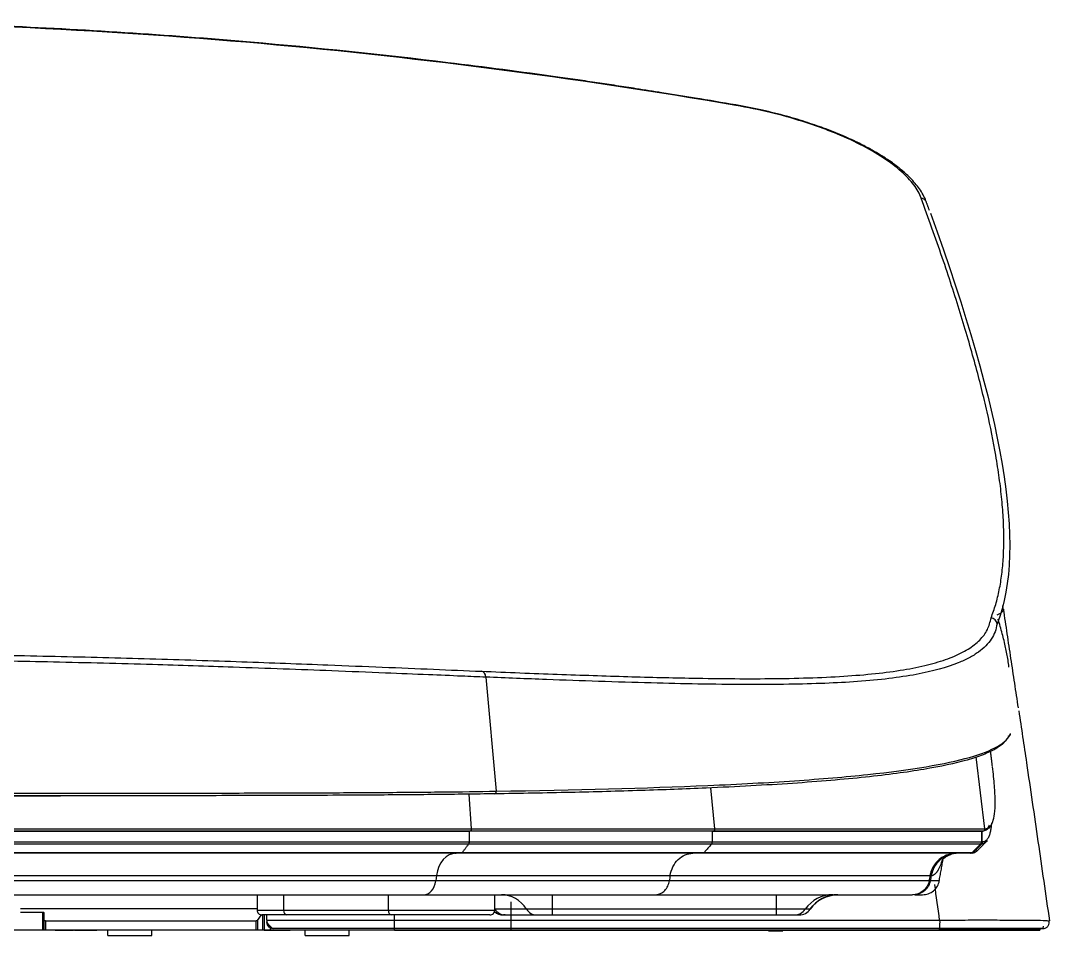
# Model space of a CAD drawing. Header units: millimetres. Extents: x 28 to 2425, y 8 to 1657.
# Drawn here: x 1298.8 to 1451.2, y 545.9 to 681.5 of the extents above; entities that cross this region are included whole.
import ezdxf

# ---------------------------------------------------------------- set-up
doc = ezdxf.new("R2010")
doc.units = ezdxf.units.MM
doc.layers.add('1LINE', color=7, linetype='CONTINUOUS')

msp = doc.modelspace()

# ---------------------------------------------------------------- linework, layer by layer
at = {"layer": '1LINE', "linetype": 'Continuous'}
for p, q in [((1367.75, 584.21), (1369.27, 567.31)), ((1441.66, 561.74), (1440.39, 572.4)), ((1401.68, 561.74), (1401.05, 567.8)), ((1296.32, 566.63), (1304.71, 566.63)), ((1365.61, 561.74), (1365.27, 566.87)), ((1365.26, 561.41), (1365.26, 559.81)), ((1441.22, 561.41), (1441.22, 559.81)), ((1259.04, 554.8), (1360.41, 554.8)), ((1360.31, 554.04), (1259.04, 554.04)), ((1360.41, 554.8), (1360.31, 554.04)), ((1394.93, 554.04), (1360.31, 554.04)), ((1360.41, 554.8), (1395.05, 554.8)), ((1433.41, 554.04), (1394.93, 554.04)), ((1395.05, 554.8), (1433.54, 554.8)), ((1259.04, 551.97), (1358.51, 551.97)), ((1337.76, 551.97), (1337.76, 549.67)), ((1353.28, 551.97), (1353.28, 549.67)), ((1358.51, 551.97), (1392.82, 551.97)), ((1377.62, 549.83), (1377.62, 551.97)), ((1392.82, 551.97), (1430.95, 551.97)), ((1410.81, 549.83), (1410.81, 551.97)), ((1371.51, 546.74), (1371.51, 550.93)), ((1298.79, 549.94), (1333.84, 549.94)), ((1298.79, 549.37), (1302.1, 549.37)), ((1302.1, 546.74), (1302.1, 549.37)), ((1302.3, 548.14), (1302.3, 549.32)), ((1333.89, 548.13), (1334.48, 548.99)), ((1334.71, 546.74), (1334.71, 548.97)), ((1334.91, 548.97), (1334.91, 546.74)), ((1337.76, 549.67), (1353.28, 549.67)), ((1353.71, 548.97), (1338.18, 548.97)), ((1354.19, 546.74), (1354.19, 548.94)), ((1373.75, 549.83), (1369.09, 549.83)), ((1370.58, 548.97), (1370.33, 548.97)), ((1370.58, 548.97), (1375.24, 548.97)), ((1377.62, 549.83), (1373.75, 549.83)), ((1375.24, 548.97), (1377.62, 548.97)), ((1410.81, 549.83), (1377.62, 549.83)), ((1377.62, 548.97), (1377.62, 549.83)), ((1377.62, 548.97), (1410.81, 548.97)), ((1415.07, 549.83), (1410.81, 549.83)), ((1410.81, 548.97), (1410.81, 549.83)), ((1410.81, 548.97), (1413.43, 548.97)), ((1413.43, 548.97), (1414.17, 548.97)), ((1414.17, 548.97), (1414.17, 548.97)), ((1415.8, 549.83), (1415.07, 549.83)), ((1415.8, 549.83), (1415.81, 549.83)), ((1302.3, 546.74), (1302.3, 548.14)), ((1302.5, 548.09), (1333.69, 548.09)), ((1302.5, 548.09), (1302.5, 546.74)), ((1333.69, 546.74), (1333.69, 548.09)), ((1333.89, 548.13), (1333.89, 546.74)), ((1335.33, 547.67), (1335.33, 547.67)), ((1303.94, 546.74), (1277.04, 546.74)), ((1302.1, 546.74), (1298.5, 546.74)), ((1302.3, 546.74), (1302.1, 546.74)), ((1302.5, 546.74), (1302.3, 546.74)), ((1302.3, 546.74), (1302.3, 546.74)), ((1333.69, 546.74), (1302.5, 546.74)), ((1303.94, 546.74), (1306.64, 546.74)), ((1306.77, 546.74), (1306.64, 546.74)), ((1306.77, 546.74), (1310.07, 546.74)), ((1368.15, 546.74), (1310.07, 546.74)), ((1311.72, 545.94), (1311.72, 546.74)), ((1311.72, 545.94), (1318.22, 545.94)), ((1318.22, 545.94), (1318.22, 546.74)), ((1333.89, 546.74), (1333.69, 546.74)), ((1334.71, 546.74), (1333.89, 546.74)), ((1334.91, 546.74), (1334.71, 546.74)), ((1334.91, 546.74), (1338.55, 546.74)), ((1335.88, 546.74), (1338.75, 546.74)), ((1336.29, 546.94), (1336.29, 546.94)), ((1338.75, 546.74), (1338.55, 546.74)), ((1340.97, 545.94), (1340.97, 546.74)), ((1340.97, 545.94), (1347.47, 545.94)), ((1347.47, 545.94), (1347.47, 546.74)), ((1354.19, 546.74), (1359.69, 546.74)), ((1354.19, 546.74), (1354.19, 546.74)), ((1359.69, 546.74), (1354.19, 546.74)), ((1358.19, 546.74), (1394.19, 546.74)), ((1358.19, 546.74), (1394.19, 546.74)), ((1394.19, 546.74), (1358.19, 546.74)), ((1394.19, 546.74), (1358.19, 546.74)), ((1358.19, 546.74), (1358.19, 546.74)), ((1358.19, 546.74), (1358.19, 546.74)), ((1359.69, 546.74), (1359.69, 546.74)), ((1363.69, 546.74), (1363.69, 546.74)), ((1363.69, 546.74), (1388.69, 546.74)), ((1388.69, 546.74), (1363.69, 546.74)), ((1388.69, 546.74), (1363.69, 546.74)), ((1363.69, 546.74), (1388.69, 546.74)), ((1363.69, 546.74), (1363.69, 546.74)), ((1363.69, 546.74), (1388.69, 546.74)), ((1388.69, 546.74), (1363.69, 546.74)), ((1363.69, 546.74), (1363.69, 546.74)), ((1368.15, 546.74), (1374.45, 546.74)), ((1368.69, 546.74), (1383.69, 546.74)), ((1368.69, 546.74), (1368.69, 546.74)), ((1368.69, 546.74), (1383.69, 546.74)), ((1368.69, 546.74), (1368.69, 546.74)), ((1383.69, 546.74), (1368.69, 546.74)), ((1383.69, 546.74), (1368.69, 546.74)), ((1374.49, 546.74), (1371.51, 546.74)), ((1371.51, 546.74), (1371.99, 546.74)), ((1371.99, 546.74), (1375.02, 546.74)), ((1374.49, 546.74), (1374.45, 546.74)), ((1375.18, 546.74), (1375.02, 546.74)), ((1390.67, 546.74), (1381.92, 546.74)), ((1381.92, 546.74), (1381.92, 546.74)), ((1381.92, 546.74), (1390.67, 546.74)), ((1383.69, 546.74), (1383.69, 546.74)), ((1383.69, 546.74), (1383.69, 546.74)), ((1388.69, 546.74), (1388.69, 546.74)), ((1388.69, 546.74), (1388.69, 546.74)), ((1388.69, 546.74), (1388.69, 546.74)), ((1390.67, 546.74), (1390.67, 546.74)), ((1392.69, 546.74), (1398.19, 546.74)), ((1398.19, 546.74), (1392.69, 546.74)), ((1392.69, 546.74), (1392.69, 546.74)), ((1394.19, 546.74), (1394.19, 546.74)), ((1394.19, 546.74), (1394.19, 546.74)), ((1394.3, 546.74), (1394.3, 546.74)), ((1394.3, 546.74), (1399.8, 546.74)), ((1394.3, 546.74), (1399.8, 546.74)), ((1394.8, 546.74), (1396.94, 546.74)), ((1399.8, 546.74), (1394.8, 546.74)), ((1394.8, 546.74), (1394.8, 546.74)), ((1394.8, 546.74), (1394.8, 546.74)), ((1396.93, 546.74), (1394.8, 546.74)), ((1399.8, 546.74), (1394.8, 546.74)), ((1401.3, 546.74), (1396.3, 546.74)), ((1396.94, 546.74), (1396.93, 546.74)), ((1398.19, 546.74), (1398.19, 546.74)), ((1399.8, 546.74), (1399.8, 546.74)), ((1399.8, 546.74), (1399.8, 546.74)), ((1401.74, 546.74), (1401.74, 546.74)), ((1405.33, 546.74), (1405.43, 546.74)), ((1408.34, 546.74), (1408.34, 546.74)), ((1409.61, 546.74), (1409.61, 546.64)), ((1409.68, 546.74), (1409.61, 546.74)), ((1409.61, 546.64), (1409.68, 546.64)), ((1409.88, 546.64), (1409.62, 546.64)), ((1409.68, 546.74), (1409.68, 546.64)), ((1410.18, 546.74), (1409.68, 546.74)), ((1409.88, 546.74), (1409.68, 546.74)), ((1409.68, 546.64), (1409.88, 546.64)), ((1409.68, 546.64), (1410.38, 546.64)), ((1409.68, 546.64), (1410.18, 546.64)), ((1409.88, 546.74), (1409.88, 546.74)), ((1409.88, 546.64), (1409.88, 546.64)), ((1410.32, 546.74), (1410.18, 546.74)), ((1410.18, 546.74), (1410.18, 546.64)), ((1410.38, 546.64), (1410.18, 546.64)), ((1410.18, 546.64), (1410.32, 546.64)), ((1411.18, 546.64), (1410.18, 546.64)), ((1411.05, 546.74), (1410.32, 546.74)), ((1410.32, 546.74), (1410.32, 546.64)), ((1410.32, 546.64), (1411.05, 546.64)), ((1410.38, 546.64), (1410.38, 546.64)), ((1410.98, 546.64), (1410.98, 546.64)), ((1410.98, 546.64), (1411.68, 546.64)), ((1411.18, 546.64), (1410.98, 546.64)), ((1411.18, 546.74), (1411.05, 546.74)), ((1411.05, 546.74), (1411.05, 546.64)), ((1411.05, 546.64), (1411.18, 546.64)), ((1411.18, 546.74), (1411.18, 546.64)), ((1411.68, 546.74), (1411.18, 546.74)), ((1411.18, 546.64), (1411.68, 546.64)), ((1411.48, 546.74), (1411.48, 546.74)), ((1411.68, 546.74), (1411.48, 546.74)), ((1411.48, 546.64), (1411.68, 546.64)), ((1411.48, 546.64), (1411.48, 546.64)), ((1411.74, 546.64), (1411.48, 546.64)), ((1411.76, 546.74), (1411.68, 546.74)), ((1411.68, 546.74), (1411.68, 546.64)), ((1411.68, 546.64), (1411.76, 546.64)), ((1411.76, 546.64), (1411.76, 546.74)), ((1426.34, 546.74), (1415.34, 546.74)), ((1415.34, 546.74), (1415.34, 546.74)), ((1426.34, 546.74), (1426.34, 546.74)), ((1426.42, 546.74), (1426.34, 546.74)), ((1434.3, 546.74), (1428.8, 546.74)), ((1428.8, 546.74), (1434.3, 546.74)), ((1434.3, 546.74), (1428.8, 546.74)), ((1428.8, 546.74), (1428.8, 546.74)), ((1428.8, 546.74), (1428.8, 546.74)), ((1428.8, 546.74), (1434.3, 546.74)), ((1431.69, 546.74), (1429.8, 546.74)), ((1434.8, 546.74), (1431.64, 546.74)), ((1431.69, 546.74), (1434.8, 546.74)), ((1434.3, 546.74), (1434.3, 546.74)), ((1434.3, 546.74), (1434.3, 546.74)), ((1434.8, 546.74), (1434.8, 546.74)), ((1438.06, 546.74), (1440.67, 546.74)), ((1441.5, 546.74), (1438.85, 546.74)), ((1438.98, 546.74), (1442.31, 546.74)), ((1440.6, 546.74), (1445.97, 546.74)), ((1443.82, 546.74), (1440.6, 546.74)), ((1440.91, 546.74), (1441.5, 546.74)), ((1440.91, 546.74), (1440.91, 546.74)), ((1440.91, 546.74), (1440.91, 546.74)), ((1440.91, 546.74), (1440.91, 546.74)), ((1442.89, 546.74), (1443.82, 546.74)), ((1443.82, 546.74), (1443.82, 546.74)), ((1445.97, 546.74), (1449.17, 546.74)), ((1449.81, 546.74), (1446.62, 546.74)), ((1446.62, 546.74), (1447.67, 546.74)), ((1447.76, 546.94), (1449.29, 546.94)), ((1447.8, 546.94), (1448.38, 546.94)), ((1449.17, 546.74), (1449.81, 546.74)), ((1449.29, 546.94), (1450.26, 546.94)), ((1449.81, 546.94), (1449.81, 546.74))]:
    msp.add_line(p, q, dxfattribs=at)
at = {"layer": '1LINE', "linetype": 'Continuous', "extrusion": (0, 0, -1)}
msp.add_arc((-1419.92, 546.97), 5, 34.8499, 90, dxfattribs=at)
at = {"layer": '1LINE', "linetype": 'Continuous'}
for centre, start, end in [((1370.33, 550.97), 228.9304, 270), ((1414.17, 550.97), 270, 325.1501)]:
    msp.add_arc(centre, 2, start, end, dxfattribs=at)
for centre, major_axis, ratio, start_param, end_param in [((1404.59, 668.03), (0.169, 0.986), 0.021105, 5.902239, 6.387693), ((1432.09, 654.28), (0.939, 0.345), 0.920513, 0.192632, 1.082688), ((1432.09, 654.28), (0.939, 0.345), 0.920513, 6.035198, 6.475818), ((1367.02, 584.09), (0.041, 0.999), 0.731495, 4.864499, 6.276292), ((1369.02, 567.27), (0.005, -0.35), 0.73492, 6.262644, 7.965066), ((1365.39, 561.71), (0, -0.3), 0.732094, 0, 1.673634), ((1441.39, 561.71), (0, -0.3), 0.998044, 0, 1.687141), ((1440.72, 559.81), (0, 0.5), 0.998042, 3.926991, 4.712389), ((1363.29, 554.11), (0, 4), 0.731185, 6.27368, 7.679449), ((1439.52, 558.61), (0, 0.5), 0.998042, 3.141593, 3.183599), ((1439.52, 558.61), (0, 0.5), 0.998042, 3.393424, 3.926991), ((1358.51, 554.47), (0, -2.5), 0.731185, 0, 1.396263), ((1370.04, 546.97), (0, -5), 0.905465, 2.179042, 3.141593), ((1419.16, 546.97), (0, 5), 0.997295, 0, 0.962551), ((1419.89, 546.97), (0, 5), 0.997295, 0, 0.962551), ((1338.18, 549.67), (0, -0.7), 0.601816, 4.712389, 6.283185), ((1353.71, 549.67), (0, -0.7), 0.601816, 4.712389, 6.283185), ((1370.58, 550.97), (0, 2), 0.905465, 2.179042, 3.141593), ((1375.24, 550.97), (0, 2), 0.905465, 2.179042, 3.141593), ((1413.43, 550.97), (0, -2), 0.997295, 0, 0.962551), ((1414.17, 550.97), (0, -2), 0.997295, 0, 0.962551)]:
    msp.add_ellipse(centre, major_axis=major_axis, ratio=ratio, start_param=start_param, end_param=end_param, dxfattribs=at)
at = {"layer": '1LINE', "linetype": 'Continuous', "extrusion": (-4.97838e-21, -2.1684e-15, -1)}
for centre, start_param, end_param in [((1302.1, 549.32), 1.570796, 3.141593), ((1302.5, 548.14), 4.712389, 6.283185), ((1333.69, 548.14), 3.299009, 4.712389)]:
    msp.add_ellipse(centre, major_axis=(-0.2, 0), ratio=0.231359, start_param=start_param, end_param=end_param, dxfattribs=at)
at = {"layer": '1LINE', "linetype": 'Continuous'}
for points, degree, knots in [([(1404.76, 669.02), (1402.76, 669.36), (1399.12, 669.97), (1394.19, 670.77), (1390.31, 671.38), (1387.11, 671.87), (1384.23, 672.3), (1381.33, 672.73), (1373.95, 673.78), (1357.83, 675.89), (1336.44, 678.12), (1314.25, 679.79), (1299.07, 680.61), (1287.59, 681.04), (1281.49, 681.22), (1276.99, 681.32), (1273.55, 681.39), (1269.22, 681.46), (1264.28, 681.51), (1260.79, 681.52), (1259.04, 681.52)], 3, [0, 0, 0, 0, 0.041615, 0.07567, 0.102171, 0.12226, 0.141884, 0.161897, 0.182261, 0.294572, 0.495135, 0.622773, 0.750399, 0.806525, 0.858024, 0.87537, 0.898818, 0.928403, 0.964131, 1, 1, 1, 1]), ([(1404.76, 668.95), (1380.69, 673.07), (1356.48, 676.21), (1307.86, 680.38), (1283.43, 681.4), (1259.04, 681.44)], 3, [0, 0, 0, 0, 0.5, 0.5, 1, 1, 1, 1]), ([(1432.95, 654.79), (1432.73, 655.39), (1432.12, 656.51), (1430.75, 658.12), (1429.23, 659.5), (1427.71, 660.64), (1426.31, 661.55), (1424.89, 662.38), (1423.19, 663.28), (1420.92, 664.35), (1418.28, 665.42), (1415.34, 666.45), (1412.2, 667.39), (1408.63, 668.28), (1406.1, 668.79), (1404.76, 669.02)], 3, [0, 0, 0, 0, 0.109118, 0.204084, 0.285989, 0.353661, 0.407526, 0.452595, 0.509489, 0.580075, 0.664089, 0.73652, 0.816915, 0.904314, 1, 1, 1, 1]), ([(1432.25, 655.21), (1432.11, 655.53), (1431.84, 656.18), (1431.18, 657.17), (1430.34, 658.17), (1428.95, 659.51), (1426.74, 661.19), (1423.34, 663.15), (1419.99, 664.66), (1417.04, 665.78), (1413.96, 666.81), (1409.88, 667.97), (1406.47, 668.62), (1404.76, 668.95)], 3, [0, 0, 0, 0, 0.063492, 0.126086, 0.188193, 0.25023, 0.375821, 0.499976, 0.624953, 0.687427, 0.750175, 0.874436, 1, 1, 1, 1]), ([(1442.6, 592.99), (1442.84, 593.64), (1443.32, 594.95), (1443.84, 597.12), (1444.22, 599.46), (1444.44, 601.96), (1444.52, 604.64), (1444.44, 607.49), (1444.22, 610.51), (1443.84, 613.7), (1443.19, 617.94), (1442.08, 623.45), (1440.32, 630.48), (1438.1, 638.12), (1435.45, 646.31), (1433.32, 652.24), (1432.25, 655.21)], 3, [0, 0, 0, 0, 0.055844, 0.111568, 0.167193, 0.222747, 0.278249, 0.33372, 0.389174, 0.444607, 0.500011, 0.59885, 0.698433, 0.798619, 0.899142, 1, 1, 1, 1]), ([(1444.43, 594.09), (1444.4, 594.01), (1444.29, 593.88), (1444.03, 593.68), (1443.73, 593.53), (1443.54, 593.45), (1443.46, 593.42)], 3, [0, 0, 0, 0, 0.321133, 0.619617, 0.864285, 1, 1, 1, 1]), ([(1444.45, 594.27), (1444.46, 594.22), (1444.45, 594.15), (1444.43, 594.09), (1444.43, 594.09)], 3, [0, 0, 0, 0, 0.90151, 1, 1, 1, 1]), ([(1443.49, 592.12), (1443.41, 591.72), (1443.24, 590.93), (1442.67, 589.84), (1441.85, 588.83), (1440.76, 587.91), (1439.4, 587.07), (1436.74, 585.83), (1431.81, 584.49), (1423.36, 583.47), (1412.57, 583.07), (1401.93, 583.12), (1392.16, 583.34), (1384.66, 583.57), (1376.52, 583.86), (1370.77, 584.09), (1367.75, 584.21)], 3, [0, 0, 0, 0, 0.041478, 0.083088, 0.124834, 0.166718, 0.208744, 0.250914, 0.373583, 0.499952, 0.618632, 0.750193, 0.810679, 0.874671, 0.934264, 1, 1, 1, 1]), ([(1399.06, 584.06), (1403.42, 583.98), (1411.75, 583.94), (1420.55, 584.27), (1426.64, 584.84), (1430.64, 585.44), (1434.08, 586.21), (1436.96, 587.17), (1439.28, 588.32), (1441, 589.68), (1442.17, 591.21), (1442.46, 592.39), (1442.6, 592.99)], 3, [0, 0, 0, 0, 0.160176, 0.327906, 0.411632, 0.495705, 0.579119, 0.662747, 0.7474, 0.831772, 0.915942, 1, 1, 1, 1]), ([(1443.49, 592.13), (1443.46, 592.23), (1443.41, 592.44), (1443.21, 592.71), (1442.93, 592.92), (1442.71, 592.96), (1442.6, 592.99)], 3, [0, 0, 0, 0, 0.237505, 0.499788, 0.74983, 1, 1, 1, 1]), ([(1445.25, 585.71), (1445.21, 586.05), (1445.09, 586.98), (1444.77, 588.61), (1444.29, 590.63), (1443.86, 592.09), (1443.64, 592.82)], 3, [0, 0, 0, 0, 0.16263, 0.441284, 0.720402, 1, 1, 1, 1]), ([(1259.04, 587.82), (1261.07, 587.82), (1265.14, 587.82), (1271.23, 587.78), (1277.28, 587.74), (1283.3, 587.67), (1292.24, 587.55), (1303.95, 587.32), (1318.12, 586.95), (1331.67, 586.51), (1343.08, 586.08), (1352.45, 585.7), (1360.07, 585.38), (1364.73, 585.18), (1367.06, 585.09)], 3, [0, 0, 0, 0, 0.050442, 0.10073, 0.150943, 0.201157, 0.251448, 0.37621, 0.500338, 0.625769, 0.750527, 0.834013, 0.917055, 1, 1, 1, 1]), ([(1367.75, 584.21), (1366.56, 584.26), (1363.81, 584.37), (1358.88, 584.58), (1352.51, 584.84), (1343.05, 585.22), (1331.56, 585.65), (1317.71, 586.1), (1304.06, 586.45), (1290.94, 586.7), (1279.39, 586.84), (1269.22, 586.93), (1262.42, 586.94), (1259.04, 586.95)], 3, [0, 0, 0, 0, 0.042513, 0.098272, 0.16727, 0.249494, 0.390634, 0.499683, 0.628437, 0.748576, 0.83288, 0.916687, 1, 1, 1, 1]), ([(1367.06, 585.09), (1368.99, 585.01), (1372.83, 584.85), (1378.35, 584.64), (1383.68, 584.46), (1388.79, 584.29), (1393.7, 584.16), (1397.07, 584.09), (1398.83, 584.06), (1399.06, 584.06)], 3, [0, 0, 0, 0, 0.16324, 0.32601, 0.488468, 0.650768, 0.813044, 0.975431, 1, 1, 1, 1]), ([(1446.71, 579.23), (1446.71, 579.22), (1447.09, 576.66), (1448.04, 570.24), (1449.55, 559.88), (1450.68, 552.01), (1451.25, 548.08)], 3, [0, 0, 0, 0, 0.000849, 0.250343, 0.624864, 1, 1, 1, 1]), ([(1369.27, 567.31), (1381.03, 567.49), (1391.48, 567.76), (1405.24, 568.36), (1409.51, 568.59), (1417.41, 569.13), (1421.05, 569.44), (1430.84, 570.48), (1435.85, 571.32), (1441.15, 572.83), (1442.55, 573.37), (1444.59, 574.54), (1445.23, 575.17), (1445.48, 575.84)], 3, [0, 0, 0, 0, 0.25, 0.25, 0.375, 0.375, 0.5, 0.5, 0.75, 0.75, 0.875, 0.875, 1, 1, 1, 1]), ([(1445.14, 575.45), (1445.24, 575.48), (1445.44, 575.53), (1445.47, 575.74), (1445.48, 575.84)], 3, [0, 0, 0, 0, 0.500141, 1, 1, 1, 1]), ([(1444.53, 574.53), (1444.41, 574.4), (1444.04, 574.08), (1443.13, 573.46), (1441.51, 572.71), (1438.35, 571.66), (1432.99, 570.5), (1424.32, 569.35), (1415.32, 568.59), (1407.09, 568.09), (1399.7, 567.72), (1390.86, 567.4), (1380.44, 567.11), (1372.83, 566.98), (1369.02, 566.92)], 3, [0, 0, 0, 0, 0.02583, 0.070456, 0.136794, 0.203127, 0.335724, 0.46832, 0.601862, 0.668098, 0.734352, 0.822919, 0.911364, 1, 1, 1, 1]), ([(1442.45, 562.07), (1442.48, 562.1), (1442.63, 562.29), (1442.9, 562.79), (1443.15, 563.93), (1443.24, 565.71), (1443.12, 568.05), (1442.93, 569.93), (1442.81, 570.94), (1442.81, 570.95)], 3, [0, 0, 0, 0, 0.035672, 0.177491, 0.369866, 0.588552, 0.793786, 0.999399, 1, 1, 1, 1]), ([(1259.04, 567.03), (1261.1, 567.03), (1265.23, 567.03), (1271.41, 567.03), (1277.57, 567.03), (1283.7, 567.03), (1289.78, 567.03), (1295.81, 567.03), (1301.79, 567.03), (1307.68, 567.03), (1313.5, 567.03), (1321.43, 567.03), (1331.15, 567.04), (1342.17, 567.07), (1352.19, 567.12), (1361.25, 567.2), (1366.63, 567.27), (1369.27, 567.31)], 3, [0, 0, 0, 0, 0.050006, 0.100011, 0.150017, 0.200023, 0.250029, 0.300034, 0.35004, 0.400046, 0.450052, 0.500058, 0.608033, 0.712016, 0.812006, 0.908001, 1, 1, 1, 1]), ([(1304.74, 566.63), (1301.12, 566.63), (1293.7, 566.63), (1282.32, 566.64), (1270.72, 566.64), (1262.93, 566.64), (1259.04, 566.64)], 3, [0, 0, 0, 0, 0.24562, 0.497301, 0.74839, 1, 1, 1, 1]), ([(1369.02, 566.92), (1367.6, 566.9), (1364.77, 566.86), (1360.29, 566.81), (1355.66, 566.77), (1350.85, 566.73), (1343.41, 566.69), (1332.98, 566.65), (1319.28, 566.64), (1309.69, 566.63), (1304.82, 566.63), (1304.74, 566.63)], 3, [0, 0, 0, 0, 0.08036, 0.160522, 0.240625, 0.320806, 0.401205, 0.601197, 0.801255, 0.996515, 1, 1, 1, 1]), ([(1441.33, 559.81), (1441.48, 559.85), (1441.78, 559.92), (1442.12, 560.26), (1442.36, 560.71), (1442.52, 561.26), (1442.63, 561.85), (1442.68, 562.32), (1442.7, 562.58), (1442.71, 562.63)], 3, [0, 0, 0, 0, 0.203165, 0.389921, 0.560304, 0.714336, 0.852033, 0.973403, 1, 1, 1, 1]), ([(1259.04, 561.74), (1260.92, 561.74), (1264.74, 561.74), (1270.54, 561.74), (1276.46, 561.74), (1282.51, 561.74), (1290.94, 561.74), (1302.65, 561.74), (1317.89, 561.74), (1331.67, 561.73), (1342.91, 561.74), (1351.26, 561.74), (1358.82, 561.74), (1363.38, 561.74), (1365.61, 561.74)], 3, [0, 0, 0, 0, 0.047276, 0.095728, 0.145426, 0.196448, 0.248885, 0.360343, 0.499154, 0.655938, 0.748411, 0.835748, 0.919517, 1, 1, 1, 1]), ([(1365.39, 561.41), (1358.54, 561.41), (1351.07, 561.41), (1338.96, 561.41), (1334.77, 561.41), (1326.08, 561.41), (1321.58, 561.41), (1307.91, 561.41), (1298.48, 561.41), (1283.86, 561.41), (1278.87, 561.41), (1268.94, 561.41), (1263.98, 561.41), (1259.04, 561.41)], 3, [0, 0, 0, 0, 0.25, 0.25, 0.375, 0.375, 0.5, 0.5, 0.75, 0.75, 0.875, 0.875, 1, 1, 1, 1]), ([(1316.8, 561.41), (1326.02, 561.41), (1334.65, 561.41), (1350.82, 561.41), (1358.41, 561.41), (1365.26, 561.41)], 3, [0, 0, 0, 0, 0.5, 0.5, 1, 1, 1, 1]), ([(1401.42, 561.41), (1393.56, 561.41), (1384.51, 561.41), (1375.49, 561.41), (1365.39, 561.41)], 2, [0, 0, 0, 0.5, 0.5, 1, 1, 1]), ([(1401.42, 561.41), (1401.43, 561.41), (1401.43, 561.41), (1401.46, 561.41), (1401.48, 561.41), (1401.53, 561.43), (1401.56, 561.45), (1401.6, 561.49), (1401.62, 561.51), (1401.65, 561.57), (1401.66, 561.6), (1401.68, 561.67), (1401.68, 561.7), (1401.68, 561.74)], 3, [0, 0, 0, 0, 0.036177, 0.036177, 0.194263, 0.194263, 0.395725, 0.395725, 0.597157, 0.597157, 0.798578, 0.798578, 1, 1, 1, 1]), ([(1441.36, 561.41), (1440.81, 561.41), (1439.58, 561.41), (1435.7, 561.41), (1433.06, 561.41), (1426.33, 561.41), (1422.27, 561.41), (1412.83, 561.41), (1407.43, 561.41), (1401.42, 561.41)], 3, [0, 0, 0, 0, 0.25, 0.25, 0.5, 0.5, 0.75, 0.75, 1, 1, 1, 1]), ([(1401.68, 561.74), (1407.69, 561.74), (1413.1, 561.74), (1422.55, 561.74), (1426.61, 561.74), (1433.35, 561.74), (1435.99, 561.74), (1439.87, 561.74), (1441.11, 561.74), (1441.66, 561.74)], 3, [0, 0, 0, 0, 0.25, 0.25, 0.5, 0.5, 0.75, 0.75, 1, 1, 1, 1]), ([(1438.23, 561.41), (1438.24, 561.41), (1438.24, 561.41), (1438.26, 561.41), (1438.28, 561.41), (1438.3, 561.41), (1438.31, 561.41), (1438.33, 561.41)], 3, [0, 0, 0, 0, 0.250443, 0.250443, 0.62522, 0.62522, 1, 1, 1, 1]), ([(1441.36, 561.41), (1441.43, 561.42), (1441.56, 561.45), (1441.66, 561.6), (1441.66, 561.7), (1441.66, 561.74)], 3, [0, 0, 0, 0, 0.413788, 0.763927, 1, 1, 1, 1]), ([(1442.43, 562.15), (1442.32, 561.91), (1442.03, 561.52), (1441.61, 561.45), (1441.39, 561.41)], 3, [0, 0, 0, 0, 0.471247, 1, 1, 1, 1]), ([(1441.68, 561.74), (1441.85, 561.76), (1442.13, 561.8), (1442.36, 561.97), (1442.45, 562.07)], 3, [0, 0, 0, 0, 0.565653, 1, 1, 1, 1]), ([(1259.04, 559.81), (1269, 559.81), (1279, 559.81), (1298.42, 559.81), (1307.97, 559.81), (1326.24, 559.82), (1334.91, 559.82), (1350.96, 559.82), (1358.45, 559.82), (1365.26, 559.82)], 3, [0, 0, 0, 0, 0.25, 0.25, 0.5, 0.5, 0.75, 0.75, 1, 1, 1, 1]), ([(1401.28, 559.8), (1413.34, 559.8), (1422.76, 559.8), (1432.85, 559.8), (1435.52, 559.8), (1439.41, 559.8), (1440.64, 559.8), (1441.2, 559.8)], 3, [0, 0, 0, 0, 0.5, 0.5, 0.75, 0.75, 1, 1, 1, 1]), ([(1442.02, 560.01), (1441.96, 559.9), (1441.72, 559.62), (1441.4, 559.52), (1441.18, 559.46)], 3, [0, 0, 0, 0, 0.317229, 1, 1, 1, 1]), ([(1441.2, 559.81), (1441.2, 559.81), (1441.2, 559.81), (1441.21, 559.81), (1441.21, 559.81), (1441.21, 559.81), (1441.22, 559.81), (1441.22, 559.81)], 3, [0, 0, 0, 0, 0.25, 0.25, 0.5, 0.5, 1, 1, 1, 1]), ([(1441.22, 559.81), (1441.23, 559.81), (1441.23, 559.81), (1441.25, 559.81), (1441.26, 559.81), (1441.28, 559.81), (1441.29, 559.81), (1441.31, 559.81), (1441.32, 559.81), (1441.33, 559.81)], 3, [0, 0, 0, 0, 0.168604, 0.168604, 0.446114, 0.446114, 0.723624, 0.723624, 1, 1, 1, 1]), ([(1365.15, 559.46), (1361.73, 559.46), (1358.17, 559.46), (1350.7, 559.46), (1346.79, 559.46), (1334.59, 559.46), (1325.9, 559.46), (1307.83, 559.46), (1298.3, 559.46), (1278.76, 559.46), (1268.95, 559.46), (1259.04, 559.46)], 3, [0, 0, 0, 0, 0.125, 0.125, 0.25, 0.25, 0.5, 0.5, 0.75, 0.75, 1, 1, 1, 1]), ([(1259.04, 558.25), (1269.36, 558.25), (1279.56, 558.25), (1299.9, 558.25), (1309.74, 558.25), (1321.58, 558.25), (1324.09, 558.25), (1326.57, 558.25)], 3, [0, 0, 0, 0, 0.440044, 0.440044, 0.880128, 0.880128, 1, 1, 1, 1]), ([(1364.01, 558.11), (1343.11, 558.11), (1316.31, 558.11), (1288.77, 558.11), (1259.04, 558.11)], 2, [0, 0, 0, 0.5, 0.5, 1, 1, 1]), ([(1326.57, 558.25), (1333.19, 558.25), (1339.58, 558.25), (1349.41, 558.25), (1353.05, 558.25), (1356.55, 558.25)], 3, [0, 0, 0, 0, 0.612889, 0.612889, 1, 1, 1, 1]), ([(1356.55, 558.25), (1356.85, 558.25), (1357.16, 558.25), (1359.81, 558.25), (1362.06, 558.25), (1364.27, 558.25)], 3, [0, 0, 0, 0, 0.115506, 0.115506, 1, 1, 1, 1]), ([(1401.16, 559.45), (1399.66, 559.45), (1396.39, 559.46), (1390.78, 559.46), (1382.86, 559.46), (1374.24, 559.46), (1367.6, 559.46), (1365.16, 559.46)], 3, [0, 0, 0, 0, 0.141088, 0.307759, 0.50001, 0.815904, 1, 1, 1, 1]), ([(1395.05, 554.8), (1395.19, 555.73), (1395.61, 556.57), (1396.84, 557.77), (1397.63, 558.11), (1398.43, 558.11)], 3, [0, 0, 0, 0, 0.5, 0.5, 1, 1, 1, 1]), ([(1439.51, 558.11), (1438.88, 558.11), (1437.74, 558.11), (1433.88, 558.11), (1431.28, 558.11), (1424.61, 558.11), (1420.55, 558.11), (1411.17, 558.11), (1405.73, 558.11), (1399.82, 558.11)], 3, [0, 0, 0, 0, 0.25, 0.25, 0.5, 0.5, 0.75, 0.75, 1, 1, 1, 1]), ([(1400.67, 558.25), (1405.78, 558.25), (1410.54, 558.25), (1420.04, 558.25), (1424.57, 558.25), (1431.93, 558.25), (1434.72, 558.25), (1438.27, 558.25), (1439.22, 558.25), (1439.79, 558.25)], 3, [0, 0, 0, 0, 0.221011, 0.221011, 0.500692, 0.500692, 0.780372, 0.780372, 1, 1, 1, 1]), ([(1441.05, 559.45), (1440.95, 559.45), (1440.59, 559.46), (1439.41, 559.46), (1436.22, 559.46), (1431.1, 559.46), (1425.12, 559.46), (1421.06, 559.47), (1417.66, 559.47), (1414.38, 559.45), (1410.25, 559.47), (1405.52, 559.48), (1402.48, 559.46), (1401.16, 559.45)], 3, [0, 0, 0, 0, 0.039683, 0.136453, 0.289884, 0.500306, 0.600491, 0.700436, 0.74325, 0.786024, 0.871538, 0.944075, 1, 1, 1, 1]), ([(1437.48, 558.11), (1437.13, 558.08), (1436.44, 558.03), (1435.51, 557.63), (1434.76, 557.08), (1434.21, 556.45), (1433.86, 555.84), (1433.65, 555.29), (1433.58, 554.95), (1433.54, 554.8)], 3, [0, 0, 0, 0, 0.188692, 0.370394, 0.537692, 0.685634, 0.811935, 0.916386, 1, 1, 1, 1]), ([(1437.64, 558.11), (1437.34, 558.09), (1436.63, 558.04), (1435.46, 557.55), (1434.24, 556.49), (1433.89, 555.39), (1433.71, 554.8)], 3, [0, 0, 0, 0, 0.159679, 0.385495, 0.673826, 1, 1, 1, 1]), ([(1435.38, 557.14), (1435.38, 557.14), (1435.39, 557.15), (1435.49, 557.27), (1435.73, 557.5), (1436.19, 557.8), (1436.57, 557.95), (1436.8, 558.01)], 3, [0, 0, 0, 0, 0.058008, 0.225217, 0.438054, 0.696402, 1, 1, 1, 1]), ([(1439.52, 558.11), (1439.52, 558.11), (1439.51, 558.11), (1439.51, 558.11), (1439.51, 558.11), (1439.5, 558.11), (1439.5, 558.11), (1439.5, 558.11)], 3, [0, 0, 0, 0, 0.263856, 0.263856, 0.527736, 0.527736, 1, 1, 1, 1]), ([(1439.62, 558.11), (1439.62, 558.11), (1439.61, 558.11), (1439.6, 558.11), (1439.59, 558.11), (1439.57, 558.11), (1439.56, 558.11), (1439.54, 558.11), (1439.53, 558.11), (1439.52, 558.11)], 3, [0, 0, 0, 0, 0.162932, 0.162932, 0.441955, 0.441955, 0.720977, 0.720977, 1, 1, 1, 1]), ([(1439.82, 558.14), (1439.87, 558.15), (1440.04, 558.18), (1440.33, 558.32), (1440.52, 558.47), (1440.61, 558.56)], 3, [0, 0, 0, 0, 0.191048, 0.572207, 1, 1, 1, 1]), ([(1441.07, 559.46), (1441.07, 559.46), (1441.07, 559.46), (1441.07, 559.46), (1441.07, 559.46), (1441.06, 559.46), (1441.06, 559.46), (1441.05, 559.46)], 3, [0, 0, 0, 0, 0.268559, 0.268559, 0.537119, 0.537119, 1, 1, 1, 1]), ([(1392.82, 551.97), (1392.83, 551.97), (1392.85, 551.97), (1393.12, 551.98), (1393.38, 552.04), (1393.85, 552.26), (1394.06, 552.41), (1394.42, 552.78), (1394.57, 553), (1394.81, 553.49), (1394.89, 553.76), (1394.93, 554.04)], 3, [0, 0, 0, 0, 0.014776, 0.014776, 0.275581, 0.275581, 0.517071, 0.517071, 0.758535, 0.758535, 1, 1, 1, 1]), ([(1433.41, 554.04), (1433.32, 553.51), (1433.02, 552.94), (1432.09, 552.17), (1431.48, 551.97), (1430.95, 551.97)], 3, [0, 0, 0, 0, 0.5, 0.5, 1, 1, 1, 1]), ([(1432.46, 551.97), (1432.75, 551.97), (1433.31, 552.06), (1434.11, 552.51), (1434.69, 553.22), (1434.88, 553.75), (1434.93, 554.04)], 3, [0, 0, 0, 0, 0.245792, 0.499824, 0.753946, 1, 1, 1, 1]), ([(1333.84, 549.67), (1333.84, 549.58), (1333.88, 549.4), (1334.04, 549.16), (1334.29, 549), (1334.47, 548.97), (1334.56, 548.97)], 3, [0, 0, 0, 0, 0.243396, 0.501796, 0.759307, 1, 1, 1, 1]), ([(1333.84, 549.67), (1333.84, 549.67), (1333.88, 549.67), (1334.3, 549.67), (1335.68, 549.67), (1337.76, 549.67)], 3, [0, 0, 0, 0, 0.145806, 0.145806, 1, 1, 1, 1]), ([(1338.18, 548.97), (1336.25, 548.97), (1334.96, 548.97), (1334.55, 548.97), (1334.53, 548.97), (1334.56, 548.97)], 3, [0, 0, 0, 0, 0.79968, 0.79968, 1, 1, 1, 1]), ([(1353.28, 549.67), (1355.37, 549.67), (1358.02, 549.67), (1363.16, 549.67), (1365.53, 549.67), (1368.37, 549.67), (1369.07, 549.67), (1369.06, 549.67)], 3, [0, 0, 0, 0, 0.353314, 0.353314, 0.706627, 0.706627, 1, 1, 1, 1]), ([(1368.34, 548.97), (1368.23, 548.97), (1367.6, 548.97), (1365.09, 548.97), (1362.88, 548.97), (1358.1, 548.97), (1355.64, 548.97), (1353.71, 548.97)], 3, [0, 0, 0, 0, 0.272546, 0.272546, 0.636273, 0.636273, 1, 1, 1, 1]), ([(1368.34, 548.97), (1368.44, 548.97), (1368.62, 549), (1368.86, 549.16), (1369.02, 549.4), (1369.06, 549.58), (1369.06, 549.67)], 3, [0, 0, 0, 0, 0.24064, 0.498116, 0.756533, 1, 1, 1, 1]), ([(1335.29, 548.2), (1343.61, 548.2), (1360.23, 548.2), (1385.16, 548.2), (1410.08, 548.19), (1426.68, 548.19), (1434.98, 548.19)], 3, [0, 0, 0, 0, 0.249943, 0.499933, 0.749957, 1, 1, 1, 1]), ([(1335.29, 547.94), (1335.32, 547.88), (1335.39, 547.74), (1335.57, 547.52), (1335.81, 547.29), (1336.06, 547.01), (1336.21, 546.97), (1336.29, 546.94)], 3, [0, 0, 0, 0, 0.109055, 0.246007, 0.462666, 0.688633, 1, 1, 1, 1]), ([(1336.29, 546.94), (1336.12, 546.96), (1335.82, 547.01), (1335.51, 547.29), (1335.37, 547.52), (1335.3, 547.74), (1335.3, 547.88), (1335.29, 547.94)], 3, [0, 0, 0, 0, 0.311331, 0.537311, 0.753899, 0.890673, 1, 1, 1, 1]), ([(1336.29, 546.94), (1336.18, 546.94), (1336.07, 546.96), (1335.87, 547.03), (1335.77, 547.08), (1335.6, 547.21), (1335.52, 547.29), (1335.4, 547.47), (1335.36, 547.57), (1335.33, 547.67)], 3, [0, 0, 0, 0, 0.24947, 0.24947, 0.498798, 0.498798, 0.750486, 0.750486, 1, 1, 1, 1]), ([(1434.98, 548.19), (1435.62, 548.2), (1436.89, 548.21), (1438.76, 548.22), (1440.58, 548.23), (1442.31, 548.23), (1443.93, 548.22), (1445.4, 548.21), (1447.21, 548.2), (1449.19, 548.2), (1450.82, 548.16), (1451.09, 548.11), (1451.19, 548.09)], 3, [0, 0, 0, 0, 0.073775, 0.148239, 0.22298, 0.297566, 0.371565, 0.444563, 0.516186, 0.66798, 0.842361, 1, 1, 1, 1]), ([(1450.45, 546.96), (1450.58, 546.98), (1450.81, 547.08), (1451.1, 547.36), (1451.23, 547.73), (1451.22, 547.97), (1451.19, 548.09)], 3, [0, 0, 0, 0, 0.245581, 0.49984, 0.754119, 1, 1, 1, 1]), ([(1335.88, 546.74), (1335.88, 546.74), (1335.87, 546.74), (1335.87, 546.76), (1335.86, 546.77), (1335.86, 546.8), (1335.85, 546.81), (1335.85, 546.85), (1335.85, 546.87), (1335.85, 546.92), (1335.85, 546.94), (1335.85, 546.97), (1335.85, 546.98), (1335.85, 546.99)], 3, [0, 0, 0, 0, 0.188843, 0.188843, 0.377783, 0.377783, 0.565128, 0.565128, 0.749192, 0.749192, 0.930263, 0.930263, 1, 1, 1, 1]), ([(1405.43, 546.74), (1393.84, 546.74), (1382.24, 546.74), (1359.06, 546.74), (1347.47, 546.74), (1335.88, 546.74)], 3, [0, 0, 0, 0, 0.50035, 0.50035, 1, 1, 1, 1]), ([(1399.26, 546.74), (1399.5, 546.74), (1399.76, 546.74), (1400.24, 546.74), (1400.47, 546.74), (1400.89, 546.74), (1401.08, 546.74), (1401.4, 546.74), (1401.52, 546.74), (1401.69, 546.74), (1401.74, 546.74), (1401.74, 546.74)], 3, [0, 0, 0, 0, 0.198936, 0.198936, 0.397872, 0.397872, 0.596808, 0.596808, 0.795744, 0.795744, 1, 1, 1, 1]), ([(1401.74, 546.74), (1401.74, 546.74), (1401.86, 546.74), (1402.24, 546.74), (1403.17, 546.74), (1404.38, 546.74), (1405.03, 546.74), (1405.69, 546.74), (1406.3, 546.74), (1406.59, 546.74), (1407.14, 546.74), (1407.6, 546.74), (1407.96, 546.74), (1408.21, 546.74), (1408.34, 546.74), (1408.34, 546.74)], 2, [0, 0, 0, 0.0625, 0.125, 0.25, 0.375, 0.5, 0.5, 0.625, 0.625, 0.6875, 0.75, 0.8125, 0.875, 0.9375, 1, 1, 1]), ([(1415.34, 546.74), (1413.67, 546.74), (1412, 546.74), (1408.66, 546.74), (1407, 546.74), (1405.33, 546.74)], 3, [0, 0, 0, 0, 0.5, 0.5, 1, 1, 1, 1]), ([(1408.34, 546.74), (1408.34, 546.74), (1408.38, 546.74), (1408.54, 546.74), (1408.66, 546.74), (1408.97, 546.74), (1409.16, 546.74), (1409.58, 546.74), (1409.81, 546.74), (1410.11, 546.74), (1410.18, 546.74), (1410.24, 546.74)], 3, [0, 0, 0, 0, 0.235309, 0.235309, 0.470274, 0.470274, 0.705238, 0.705238, 0.940202, 0.940202, 1, 1, 1, 1]), ([(1416.78, 546.74), (1419.36, 546.74), (1421.84, 546.74), (1426.55, 546.74), (1428.76, 546.74), (1432.68, 546.74), (1434.41, 546.74), (1437.21, 546.74), (1438.27, 546.74), (1438.98, 546.74)], 3, [0, 0, 0, 0, 0.25, 0.25, 0.5, 0.5, 0.75, 0.75, 1, 1, 1, 1]), ([(1447.67, 546.74), (1447.71, 546.74), (1446.4, 546.74), (1441.65, 546.74), (1438.21, 546.74), (1434.6, 546.74)], 3, [0, 0, 0, 0, 0.5, 0.5, 1, 1, 1, 1]), ([(1434.84, 546.94), (1438.58, 546.94), (1442.13, 546.94), (1446.98, 546.94), (1448.31, 546.94), (1448.38, 546.94)], 3, [0, 0, 0, 0, 0.509722, 0.509722, 1, 1, 1, 1]), ([(1450.26, 546.94), (1450.28, 546.94), (1449.93, 546.94), (1448.48, 546.94), (1447.4, 546.94), (1443.18, 546.94), (1439.16, 546.94), (1434.91, 546.94)], 3, [0, 0, 0, 0, 0.25, 0.25, 0.5, 0.5, 1, 1, 1, 1]), ([(1442.31, 546.74), (1442.41, 546.74), (1442.5, 546.74), (1442.7, 546.74), (1442.8, 546.74), (1442.89, 546.74)], 3, [0, 0, 0, 0, 0.408415, 0.408415, 1, 1, 1, 1]), ([(1449.5, 546.96), (1449.55, 546.96), (1449.65, 546.96), (1449.78, 546.96), (1449.9, 546.96), (1449.99, 546.96), (1450.07, 546.96), (1450.16, 546.96), (1450.27, 546.96), (1450.38, 546.96), (1450.43, 546.96), (1450.45, 546.96)], 3, [0, 0, 0, 0, 0.085972, 0.20063, 0.29456, 0.36776, 0.425423, 0.520283, 0.647665, 0.807571, 1, 1, 1, 1]), ([(1450.3, 547.31), (1450.3, 547.22), (1450.3, 547.1), (1450.25, 546.99), (1450.23, 546.96)], 3, [0, 0, 0, 0, 0.751555, 1, 1, 1, 1])]:
    msp.add_open_spline(points, degree=degree, knots=knots, dxfattribs=at)
for points, degree in [([(1433.47, 653.36), (1432.95, 654.79)], 1), ([(1433.61, 652.96), (1444.3, 623.51), (1447.98, 603.47), (1443.49, 592.13)], 3), ([(1444.44, 594.12), (1444.32, 594.82)], 1), ([(1446.65, 579.66), (1444.45, 594.3)], 1), ([(1443.49, 592.13), (1443.49, 592.12), (1443.49, 592.12), (1443.49, 592.12)], 3), ([(1445.48, 575.84), (1445.48, 575.84), (1445.48, 575.84), (1445.48, 575.84)], 3), ([(1442.79, 571.07), (1442.66, 572.16), (1442.52, 573.24)], 2), ([(1288.71, 561.41), (1298.38, 561.41), (1307.75, 561.41), (1316.8, 561.41)], 3), ([(1365.61, 561.74), (1379.07, 561.74), (1391.16, 561.74), (1401.68, 561.74)], 3), ([(1401.28, 561.41), (1401.28, 559.8)], 1), ([(1401.28, 561.41), (1413.3, 561.41), (1422.74, 561.41), (1429.48, 561.41)], 3), ([(1401.68, 561.74), (1401.68, 561.74), (1401.68, 561.74), (1401.68, 561.74)], 3), ([(1429.48, 561.41), (1436.27, 561.41), (1440.09, 561.41), (1441.2, 561.41)], 3), ([(1441.2, 561.4), (1441.2, 559.81)], 1), ([(1441.22, 561.41), (1441.73, 561.41), (1442.11, 561.72), (1442.36, 562.35)], 3), ([(1441.39, 561.41), (1441.38, 561.41), (1441.37, 561.41), (1441.36, 561.41)], 3), ([(1441.66, 561.74), (1441.67, 561.74), (1441.68, 561.74), (1441.68, 561.74)], 3), ([(1365.26, 559.82), (1378.71, 559.82), (1390.78, 559.82), (1401.28, 559.82)], 3), ([(1401.28, 559.8), (1401.28, 559.67), (1401.23, 559.54), (1401.16, 559.45)], 3), ([(1440.6, 558.54), (1441.83, 559.77)], 1), ([(1441.33, 559.81), (1441.33, 559.68), (1441.27, 559.55), (1441.18, 559.46)], 3), ([(1363.32, 558.1), (1363.26, 558.1), (1363.2, 558.1), (1363.14, 558.1)], 3), ([(1399.82, 558.11), (1389.36, 558.11), (1377.37, 558.11), (1364.01, 558.11)], 3), ([(1365.16, 559.46), (1364.27, 558.25)], 1), ([(1364.27, 558.25), (1371.84, 558.25), (1378.97, 558.25), (1385.63, 558.25)], 3), ([(1385.63, 558.25), (1390.38, 558.25), (1394.89, 558.25), (1399.15, 558.25)], 3), ([(1399.15, 558.25), (1399.48, 558.25), (1399.8, 558.25), (1400.13, 558.25)], 3), ([(1400.13, 558.25), (1400.05, 558.16), (1399.93, 558.11), (1399.82, 558.11)], 3), ([(1401.16, 559.45), (1400.82, 559.05), (1400.47, 558.65), (1400.13, 558.25)], 3), ([(1400.13, 558.25), (1400.31, 558.25), (1400.49, 558.25), (1400.67, 558.25)], 3), ([(1439.97, 558.25), (1439.88, 558.16), (1439.75, 558.11), (1439.62, 558.11)], 3), ([(1439.79, 558.25), (1439.81, 558.25), (1439.84, 558.25), (1439.86, 558.25)], 3), ([(1441.05, 559.46), (1440.65, 559.06), (1440.25, 558.65), (1439.85, 558.25)], 3), ([(1439.85, 558.25), (1439.86, 558.25), (1439.86, 558.25), (1439.87, 558.25)], 3), ([(1441.07, 559.46), (1439.87, 558.25)], 1), ([(1439.87, 558.25), (1439.91, 558.25), (1439.94, 558.25), (1439.98, 558.25)], 3), ([(1441.18, 559.46), (1440.78, 559.06), (1440.38, 558.65), (1439.98, 558.25)], 3), ([(1439.98, 558.25), (1440.18, 558.27), (1440.36, 558.34), (1440.51, 558.47)], 3), ([(1440.51, 558.47), (1440.55, 558.49), (1440.58, 558.52), (1440.61, 558.55)], 3), ([(1441.18, 559.46), (1441.15, 559.46), (1441.11, 559.46), (1441.07, 559.46)], 3), ([(1434.91, 553.95), (1435.48, 557.16)], 1), ([(1395.05, 554.8), (1395.01, 554.55), (1394.97, 554.29), (1394.93, 554.04)], 3), ([(1433.54, 554.8), (1433.5, 554.55), (1433.46, 554.29), (1433.41, 554.04)], 3), ([(1433.59, 554.04), (1433.53, 554.04), (1433.47, 554.04), (1433.41, 554.04)], 3), ([(1433.54, 554.8), (1433.6, 554.8), (1433.65, 554.8), (1433.71, 554.8)], 3), ([(1433.72, 554.8), (1433.68, 554.55), (1433.63, 554.29), (1433.59, 554.04)], 3), ([(1434.93, 554.04), (1434.93, 554.04), (1434.48, 554.04), (1433.59, 554.04)], 3), ([(1433.71, 554.8), (1433.71, 554.8), (1433.72, 554.8), (1433.72, 554.8)], 3), ([(1434.98, 548.19), (1434.74, 549.96), (1434.49, 551.72), (1434.25, 553.48)], 3), ([(1333.84, 551.97), (1333.84, 549.67)], 1), ([(1369.06, 549.67), (1369.06, 551.97)], 1), ([(1431.36, 551.97), (1432.04, 551.97), (1432.41, 551.97), (1432.46, 551.97)], 3), ([(1335.29, 548.2), (1335.29, 548.44), (1335.29, 548.69), (1335.29, 548.94)], 3), ([(1335.29, 548.2), (1335.29, 548.11), (1335.29, 548.02), (1335.29, 547.94)], 3), ([(1451.19, 548.09), (1451.21, 548.09), (1451.23, 548.08), (1451.25, 548.08)], 3), ([(1434.91, 546.94), (1402.04, 546.94), (1369.17, 546.94), (1336.29, 546.94)], 3), ([(1416.83, 546.94), (1390.01, 546.94), (1363.16, 546.94), (1336.29, 546.94)], 3), ([(1375.18, 546.74), (1383.22, 546.74), (1391.24, 546.74), (1399.26, 546.74)], 3), ([(1410.24, 546.74), (1410.72, 546.74), (1411.2, 546.74), (1411.68, 546.74)], 3), ([(1411.76, 546.74), (1413.43, 546.74), (1415.11, 546.74), (1416.78, 546.74)], 3), ([(1418.04, 546.94), (1417.64, 546.94), (1417.24, 546.94), (1416.83, 546.94)], 3), ([(1420.23, 546.94), (1419.5, 546.94), (1418.77, 546.94), (1418.04, 546.94)], 3), ([(1421.44, 546.94), (1421.04, 546.94), (1420.64, 546.94), (1420.23, 546.94)], 3), ([(1423.63, 546.94), (1422.9, 546.94), (1422.17, 546.94), (1421.44, 546.94)], 3), ([(1424.84, 546.94), (1424.44, 546.94), (1424.04, 546.94), (1423.63, 546.94)], 3), ([(1434.84, 546.94), (1431.5, 546.94), (1428.17, 546.94), (1424.84, 546.94)], 3), ([(1434.6, 546.74), (1431.87, 546.74), (1429.15, 546.74), (1426.42, 546.74)], 3), ([(1438.06, 546.74), (1438.32, 546.74), (1438.59, 546.74), (1438.85, 546.74)], 3), ([(1440.67, 546.74), (1440.76, 546.74), (1440.84, 546.74), (1440.91, 546.74)], 3), ([(1449.29, 546.94), (1449.36, 546.95), (1449.43, 546.96), (1449.5, 546.97)], 3)]:
    msp.add_open_spline(points, degree=degree, dxfattribs=at)
for points, weights, degree in [([(1365.26, 559.81), (1365.26, 559.61), (1365.16, 559.46)], [1, 0.924287137682, 0.99918945467], 2), ([(1441.2, 559.81), (1441.2, 559.6), (1441.05, 559.46)], [0.997604243111, 0.925096879237, 1], 2), ([(1364.27, 558.25), (1364.16, 558.11), (1364.01, 558.11)], [0.99924656245, 0.924258124104, 1], 2), ([(1436.84, 558.02), (1434.19, 557.47), (1433.72, 554.8)], [0.939038555164, 0.801952811617, 1], 2), ([(1437.23, 558.08), (1437.03, 558.06), (1436.84, 558.02)], [0.964790495438, 0.95070161766, 0.939038555164], 2), ([(1439.85, 558.25), (1439.7, 558.11), (1439.5, 558.11)], [1, 0.925067824407, 0.997660516363], 2), ([(1433.72, 554.8), (1434.41, 554.88), (1434.97, 555.66), (1435.39, 557.14)], [0.99999947363, 0.999999472141, 0.999999471539, 0.999999471791], 3), ([(1433.59, 554.04), (1433.22, 551.97), (1431.13, 551.97)], [1, 0.766044443119, 1], 2), ([(1434.98, 548.19), (1435.01, 546.94), (1434.91, 546.94)], [0.999895040019, 0.609591378943, 0.999819679649], 2)]:
    msp.add_rational_spline(points, weights, degree=degree, dxfattribs=at)

doc.saveas('drawing.dxf')
